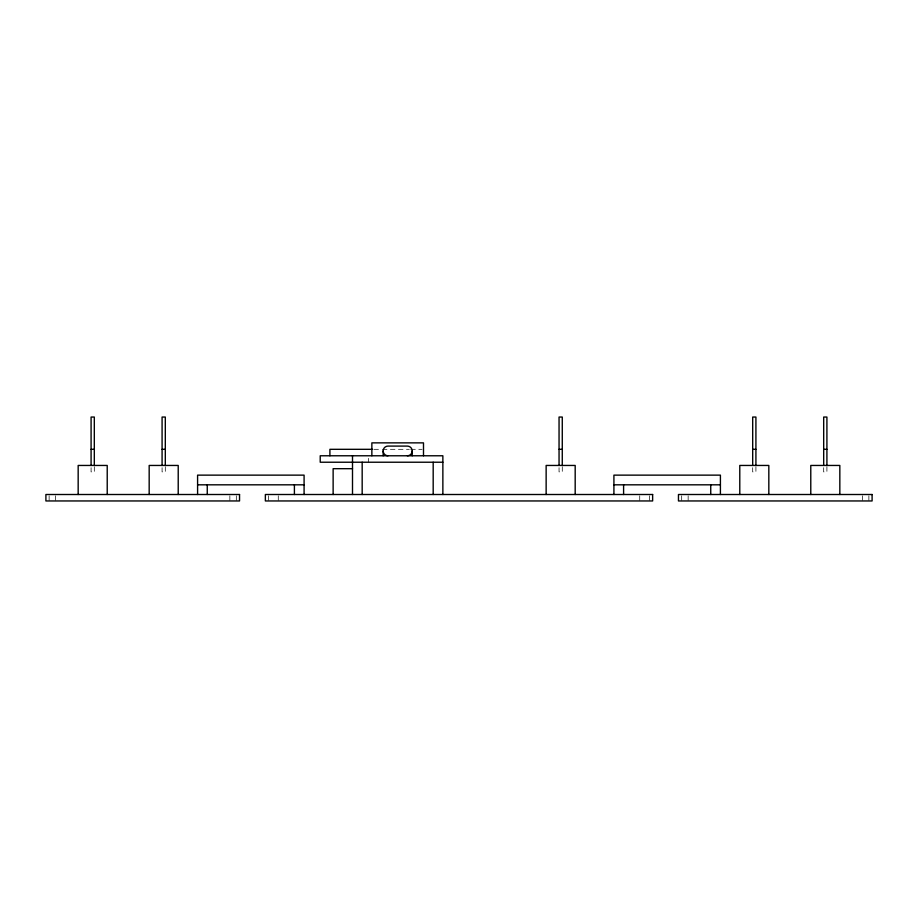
<?xml version="1.0" encoding="UTF-8"?>
<svg xmlns="http://www.w3.org/2000/svg" width="918" height="918" viewBox="0 0 918 918"><rect width="100%" height="100%" fill="white"/><g stroke="black" fill="none" stroke-linecap="round" stroke-linejoin="round"><path stroke-width="0.69" stroke-dasharray="4.59 3.44" d="M373.867 449.315L380.959 449.315M382.37 449.315L409.313 449.315M410.736 449.315L422.085 449.315M868.876 495.789L868.876 500.953M862.415 495.789L862.415 500.953M826.911 466.746L826.911 471.909L823.687 471.909L823.687 466.746M755.916 466.746L755.916 471.909L752.691 471.909L752.691 466.746M688.144 495.789L688.144 500.953M681.684 495.789L681.684 500.953M649.416 495.789L649.416 500.953M639.731 495.789L639.731 500.953M562.275 466.746L562.275 471.909L559.051 471.909L559.051 466.746M368.634 458.357L368.634 462.224M278.269 495.789L278.269 500.953M268.584 495.789L268.584 500.953M236.316 495.789L236.316 500.953M229.856 495.789L229.856 500.953M165.309 466.746L165.309 471.909L162.084 471.909L162.084 466.746M94.313 466.746L94.313 471.909L91.077 471.909L91.089 466.746M55.585 495.789L55.585 500.953M49.124 495.789L49.124 500.953"/><path stroke-width="1.38" d="M91.089 449.315L94.313 449.315M162.084 449.315L165.309 449.315M372.444 449.315L329.906 449.315L329.906 455.776M559.051 449.315L562.275 449.315M752.691 449.315L755.916 449.315M823.687 449.315L826.911 449.315M442.866 462.224L320.221 462.224L320.221 455.776L442.866 455.776L442.866 494.504M352.501 468.685L333.131 468.685L333.131 494.504M197.588 484.819L304.087 484.819M613.913 484.819L720.412 484.819M839.832 494.504L839.832 465.449L810.778 465.449L810.778 494.504M826.911 465.449L826.911 417.047L823.687 417.047L823.687 465.449M768.825 494.504L768.825 465.449L739.782 465.449L739.782 494.504M755.916 465.449L755.916 417.047L752.691 417.047L752.691 465.449M720.412 494.504L720.412 475.134L613.913 475.134L613.913 494.504M710.739 484.819L710.739 494.504M623.597 484.819L623.597 494.504M575.184 494.504L575.184 465.449L546.141 465.449L546.141 494.504M562.275 465.449L562.275 417.047L559.051 417.047L559.051 465.449M433.181 462.224L433.181 494.504M423.496 455.776L423.496 442.866L371.859 442.866L371.859 455.776M383.162 455.776L383.162 450.933A4.842 4.842 0 0 1 387.993 446.091L407.363 446.091A4.842 4.842 0 0 1 412.205 450.933L412.205 455.776M362.174 462.224L362.174 494.504M352.501 455.776L352.501 494.504M304.087 494.504L304.087 475.134L197.588 475.134L197.588 494.504M294.403 484.819L294.403 494.504M207.261 484.819L207.261 494.504M178.218 494.504L178.218 465.449L149.175 465.449L149.175 494.504M165.309 465.449L165.309 417.047L162.084 417.047L162.084 465.449M107.222 494.504L107.222 465.449L78.168 465.449L78.168 494.504M94.313 465.449L94.313 417.047L91.089 417.047L91.089 465.449M387.993 455.776A4.842 4.842 0 0 1 383.162 450.933M412.205 450.933A4.842 4.842 0 0 1 407.363 455.776M239.541 494.504L45.9 494.504L45.9 500.953L239.541 500.953L239.541 494.504M652.641 494.504L265.359 494.504L265.359 500.953L652.641 500.953L652.641 494.504M872.1 494.504L678.459 494.504L678.459 500.953L872.1 500.953L872.1 494.504"/></g></svg>
